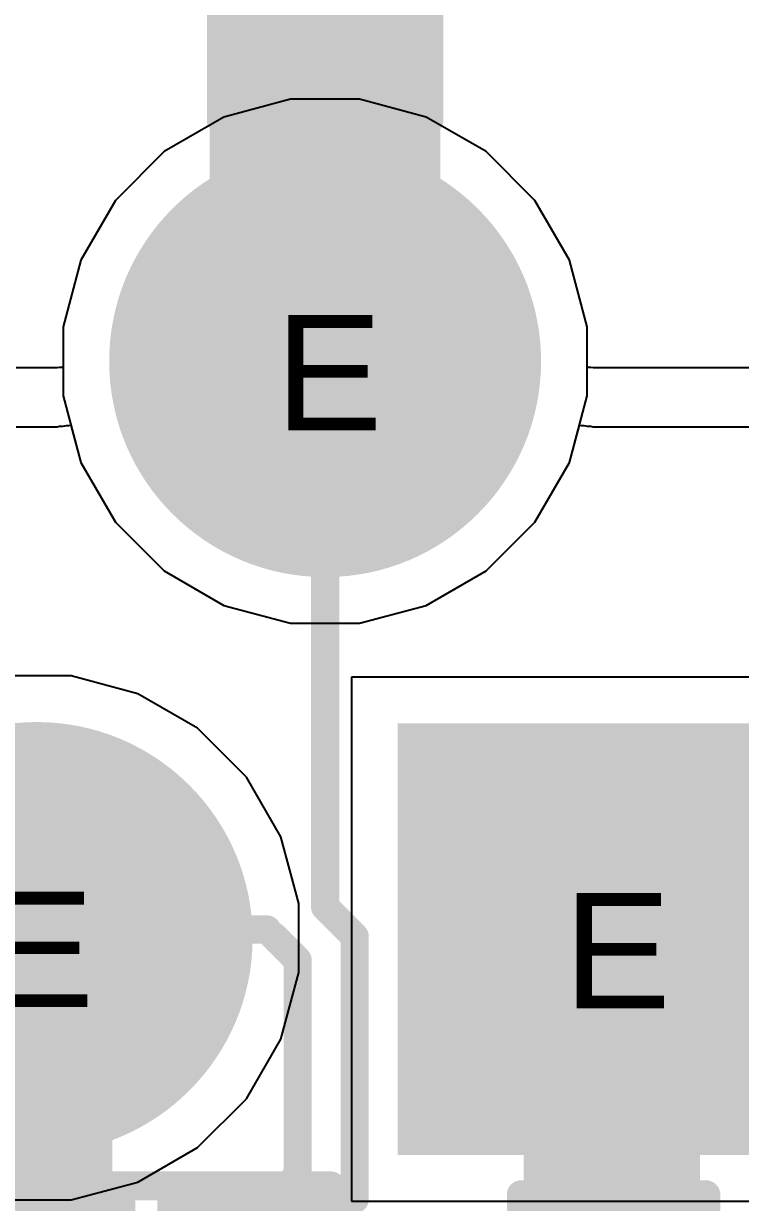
# Model space of a CAD drawing. Header units: inches. Extents: x 0 to 5271, y 0 to 5417.
# Drawn here: x 133.58 to 136.74, y 90.67 to 95.86 of the extents above; entities that cross this region are included whole.
import ezdxf

# ---------------------------------------------------------------- set-up
doc = ezdxf.new("R2010")
doc.units = ezdxf.units.IN
for name, color, linetype in [('Bottom Layer', 5, 'Continuous'), ('Bottom Overlay', 54, 'Continuous'), ('Bottom Paste', 16, 'Continuous'), ('Bottom Solder', 6, 'Continuous'), ('Drill Drawing', 1, 'Continuous'), ('L2_GND1', 16, 'Continuous'), ('L3_SIG1', 76, 'Continuous'), ('L4_PWR', 90, 'Continuous'), ('L5_GND2', 156, 'Continuous'), ('L6_SIG2', 130, 'Continuous'), ('L7_GND3', 216, 'Continuous'), ('Multi-Layer', 9, 'Continuous'), ('Pad Holes', 156, 'Continuous'), ('Top Layer', 1, 'Continuous'), ('Top Solder', 216, 'Continuous')]:
    doc.layers.add(name, color=color, linetype=linetype)
doc.styles.add('Arial', font='', dxfattribs={"height": 0.2})
doc.styles.get('Arial').set_extended_font_data('Arial')

# ---------------------------------------------------------------- blocks, each defined once
blk = doc.blocks.new('HR911130C_521')
at = {"layer": 'Bottom Layer'}
h = blk.add_hatch(color=5, dxfattribs=at)
edge = h.paths.add_edge_path()
edge.add_arc((4.445, -4.3784), 0.9, 0, 360)
h = blk.add_hatch(color=5, dxfattribs=at)
edge = h.paths.add_edge_path()
edge.add_arc((3.175, -6.9184), 0.9, 0, 360)
blk.add_hatch(color=5, dxfattribs=at).paths.add_polyline_path([(6.615, -7.8245), (4.815, -7.8245), (4.815, -6.0245), (6.615, -6.0245)])
at = {"layer": 'Bottom Solder'}
h = blk.add_hatch(color=6, dxfattribs=at)
edge = h.paths.add_edge_path()
edge.add_arc((4.445, -4.3784), 0.9508, 0, 360)
h = blk.add_hatch(color=6, dxfattribs=at)
edge = h.paths.add_edge_path()
edge.add_arc((3.175, -6.9184), 0.9508, 0, 360)
blk.add_hatch(color=6, dxfattribs=at).paths.add_polyline_path([(6.6658, -7.8753), (4.7642, -7.8753), (4.7642, -5.9737), (6.6658, -5.9737)])
at = {"layer": 'L2_GND1'}
h = blk.add_hatch(color=16, dxfattribs=at)
edge = h.paths.add_edge_path()
edge.add_arc((4.445, -4.3784), 0.9, 0, 360)
h = blk.add_hatch(color=16, dxfattribs=at)
edge = h.paths.add_edge_path()
edge.add_arc((3.175, -6.9184), 0.9, 0, 360)
blk.add_hatch(color=16, dxfattribs=at).paths.add_polyline_path([(6.615, -7.8245), (4.815, -7.8245), (4.815, -6.0245), (6.615, -6.0245)])
at = {"layer": 'L3_SIG1'}
h = blk.add_hatch(color=76, dxfattribs=at)
edge = h.paths.add_edge_path()
edge.add_arc((4.445, -4.3784), 0.9, 0, 360)
h = blk.add_hatch(color=76, dxfattribs=at)
edge = h.paths.add_edge_path()
edge.add_arc((3.175, -6.9184), 0.9, 0, 360)
blk.add_hatch(color=76, dxfattribs=at).paths.add_polyline_path([(6.615, -7.8245), (4.815, -7.8245), (4.815, -6.0245), (6.615, -6.0245)])
at = {"layer": 'L4_PWR'}
h = blk.add_hatch(color=90, dxfattribs=at)
edge = h.paths.add_edge_path()
edge.add_arc((4.445, -4.3784), 0.9, 0, 360)
h = blk.add_hatch(color=90, dxfattribs=at)
edge = h.paths.add_edge_path()
edge.add_arc((3.175, -6.9184), 0.9, 0, 360)
blk.add_hatch(color=90, dxfattribs=at).paths.add_polyline_path([(6.615, -7.8245), (4.815, -7.8245), (4.815, -6.0245), (6.615, -6.0245)])
at = {"layer": 'L5_GND2'}
h = blk.add_hatch(color=156, dxfattribs=at)
edge = h.paths.add_edge_path()
edge.add_arc((4.445, -4.3784), 0.9, 0, 360)
h = blk.add_hatch(color=156, dxfattribs=at)
edge = h.paths.add_edge_path()
edge.add_arc((3.175, -6.9184), 0.9, 0, 360)
blk.add_hatch(color=156, dxfattribs=at).paths.add_polyline_path([(6.615, -7.8245), (4.815, -7.8245), (4.815, -6.0245), (6.615, -6.0245)])
at = {"layer": 'L6_SIG2'}
h = blk.add_hatch(color=130, dxfattribs=at)
edge = h.paths.add_edge_path()
edge.add_arc((4.445, -4.3784), 0.9, 0, 360)
h = blk.add_hatch(color=130, dxfattribs=at)
edge = h.paths.add_edge_path()
edge.add_arc((3.175, -6.9184), 0.9, 0, 360)
blk.add_hatch(color=130, dxfattribs=at).paths.add_polyline_path([(6.615, -7.8245), (4.815, -7.8245), (4.815, -6.0245), (6.615, -6.0245)])
at = {"layer": 'L7_GND3'}
h = blk.add_hatch(color=216, dxfattribs=at)
edge = h.paths.add_edge_path()
edge.add_arc((4.445, -4.3784), 0.9, 0, 360)
h = blk.add_hatch(color=216, dxfattribs=at)
edge = h.paths.add_edge_path()
edge.add_arc((3.175, -6.9184), 0.9, 0, 360)
blk.add_hatch(color=216, dxfattribs=at).paths.add_polyline_path([(6.615, -7.8245), (4.815, -7.8245), (4.815, -6.0245), (6.615, -6.0245)])
at = {"layer": 'Multi-Layer'}
h = blk.add_hatch(color=9, dxfattribs=at)
edge = h.paths.add_edge_path()
edge.add_arc((4.445, -4.3784), 0.9, 0, 360)
h = blk.add_hatch(color=9, dxfattribs=at)
edge = h.paths.add_edge_path()
edge.add_arc((3.175, -6.9184), 0.9, 0, 360)
blk.add_hatch(color=9, dxfattribs=at).paths.add_polyline_path([(6.615, -7.8245), (4.815, -7.8245), (4.815, -6.0245), (6.615, -6.0245)])
at = {"layer": 'Pad Holes'}
h = blk.add_hatch(color=7, dxfattribs=at)
edge = h.paths.add_edge_path()
edge.add_arc((4.445, -4.3784), 0.45, 0, 360)
h = blk.add_hatch(color=7, dxfattribs=at)
edge = h.paths.add_edge_path()
edge.add_arc((3.175, -6.9184), 0.45, 0, 360)
h = blk.add_hatch(color=7, dxfattribs=at)
edge = h.paths.add_edge_path()
edge.add_arc((5.715, -6.9245), 0.45, 0, 360)
at = {"layer": 'Top Layer'}
h = blk.add_hatch(color=1, dxfattribs=at)
edge = h.paths.add_edge_path()
edge.add_arc((4.445, -4.3784), 0.9, 0, 360)
h = blk.add_hatch(color=1, dxfattribs=at)
edge = h.paths.add_edge_path()
edge.add_arc((3.175, -6.9184), 0.9, 0, 360)
blk.add_hatch(color=1, dxfattribs=at).paths.add_polyline_path([(6.615, -7.8245), (4.815, -7.8245), (4.815, -6.0245), (6.615, -6.0245)])
at = {"layer": 'Top Solder'}
h = blk.add_hatch(color=216, dxfattribs=at)
edge = h.paths.add_edge_path()
edge.add_arc((4.445, -4.3784), 0.9508, 0, 360)
h = blk.add_hatch(color=216, dxfattribs=at)
edge = h.paths.add_edge_path()
edge.add_arc((3.175, -6.9184), 0.9508, 0, 360)
blk.add_hatch(color=216, dxfattribs=at).paths.add_polyline_path([(6.6658, -7.8753), (4.7642, -7.8753), (4.7642, -5.9737), (6.6658, -5.9737)])
blk = doc.blocks.new('DFN1006_2L__B_545')
at = {"layer": 'Bottom Layer'}
for points in [[(-0.7, 0.33), (-0.15, 0.33), (-0.15, -0.33), (-0.7, -0.33)], [(0.15, 0.33), (0.7, 0.33), (0.7, -0.33), (0.15, -0.33)]]:
    blk.add_hatch(color=5, dxfattribs=at).paths.add_polyline_path(points)
at = {"layer": 'Bottom Overlay'}
blk.add_hatch(color=54, dxfattribs=at).paths.add_polyline_path([(-1.1433, -0.5082), (-0.8131, -0.5082), (-0.8131, 0.5078), (-1.1433, 0.5078)])
at = {"layer": 'Bottom Paste'}
for points in [[(-0.7, 0.33), (-0.15, 0.33), (-0.15, -0.33), (-0.7, -0.33)], [(0.15, 0.33), (0.7, 0.33), (0.7, -0.33), (0.15, -0.33)]]:
    blk.add_hatch(color=16, dxfattribs=at).paths.add_polyline_path(points)
at = {"layer": 'Bottom Solder'}
for points in [[(-0.8016, 0.4316), (-0.0484, 0.4316), (-0.0484, -0.4316), (-0.8016, -0.4316)], [(0.0484, 0.4316), (0.8016, 0.4316), (0.8016, -0.4316), (0.0484, -0.4316)]]:
    blk.add_hatch(color=6, dxfattribs=at).paths.add_polyline_path(points)
at = {"layer": 'Bottom Overlay'}
for points in [[(-0.8128, -0.4572, 0.127, 0.127, 0), (-0.8128, 0.4572, 0.127, 0.127, 0)], [(-0.8128, 0.4572, 0.127, 0.127, 0), (0.8128, 0.4572, 0.127, 0.127, 0)], [(0.8128, -0.4572, 0.127, 0.127, 0), (0.8128, 0.4572, 0.127, 0.127, 0)], [(-0.8128, -0.4572, 0.127, 0.127, 0), (0.8128, -0.4572, 0.127, 0.127, 0)]]:
    blk.add_lwpolyline(points, format="xyseb", dxfattribs=at)
for points in [[(-0.8446, 0.4572, 0.0635, 0.0635, 1), (-0.7811, 0.4572, 0.0635, 0.0635, 1)], [(-0.8446, 0.4572, 0.0635, 0.0635, 1), (-0.7811, 0.4572, 0.0635, 0.0635, 1)], [(0.781, 0.4572, 0.0635, 0.0635, 1), (0.8445, 0.4572, 0.0635, 0.0635, 1)], [(0.781, 0.4572, 0.0635, 0.0635, 1), (0.8445, 0.4572, 0.0635, 0.0635, 1)], [(-0.8446, -0.4572, 0.0635, 0.0635, 1), (-0.7811, -0.4572, 0.0635, 0.0635, 1)], [(-0.8446, -0.4572, 0.0635, 0.0635, 1), (-0.7811, -0.4572, 0.0635, 0.0635, 1)], [(0.781, -0.4572, 0.0635, 0.0635, 1), (0.8445, -0.4572, 0.0635, 0.0635, 1)], [(0.781, -0.4572, 0.0635, 0.0635, 1), (0.8445, -0.4572, 0.0635, 0.0635, 1)]]:
    blk.add_lwpolyline(points, format="xyseb", close=True, dxfattribs=at)
blk = doc.blocks.new('DFN1006_2L__B_546')
at = {"layer": 'Bottom Layer'}
for points in [[(-0.7, 0.33), (-0.15, 0.33), (-0.15, -0.33), (-0.7, -0.33)], [(0.15, 0.33), (0.7, 0.33), (0.7, -0.33), (0.15, -0.33)]]:
    blk.add_hatch(color=5, dxfattribs=at).paths.add_polyline_path(points)
at = {"layer": 'Bottom Overlay'}
blk.add_hatch(color=54, dxfattribs=at).paths.add_polyline_path([(-1.1434, -0.5076), (-0.8132, -0.5076), (-0.8132, 0.5084), (-1.1434, 0.5084)])
at = {"layer": 'Bottom Paste'}
for points in [[(-0.7, 0.33), (-0.15, 0.33), (-0.15, -0.33), (-0.7, -0.33)], [(0.15, 0.33), (0.7, 0.33), (0.7, -0.33), (0.15, -0.33)]]:
    blk.add_hatch(color=16, dxfattribs=at).paths.add_polyline_path(points)
at = {"layer": 'Bottom Solder'}
for points in [[(-0.8016, 0.4316), (-0.0484, 0.4316), (-0.0484, -0.4316), (-0.8016, -0.4316)], [(0.0484, 0.4316), (0.8016, 0.4316), (0.8016, -0.4316), (0.0484, -0.4316)]]:
    blk.add_hatch(color=6, dxfattribs=at).paths.add_polyline_path(points)
at = {"layer": 'Bottom Overlay'}
for points in [[(-0.8128, 0.4572, 0.127, 0.127, 0), (0.8128, 0.4572, 0.127, 0.127, 0)], [(-0.8128, 0.4572, 0.127, 0.127, 0), (-0.8128, -0.4572, 0.127, 0.127, 0)], [(0.8128, 0.4572, 0.127, 0.127, 0), (0.8128, -0.4572, 0.127, 0.127, 0)], [(-0.8128, -0.4572, 0.127, 0.127, 0), (0.8128, -0.4572, 0.127, 0.127, 0)]]:
    blk.add_lwpolyline(points, format="xyseb", dxfattribs=at)
for points in [[(-0.8446, 0.4572, 0.0635, 0.0635, 1), (-0.7811, 0.4572, 0.0635, 0.0635, 1)], [(-0.8446, 0.4572, 0.0635, 0.0635, 1), (-0.7811, 0.4572, 0.0635, 0.0635, 1)], [(0.781, 0.4572, 0.0635, 0.0635, 1), (0.8445, 0.4572, 0.0635, 0.0635, 1)], [(0.781, 0.4572, 0.0635, 0.0635, 1), (0.8445, 0.4572, 0.0635, 0.0635, 1)], [(-0.8446, -0.4572, 0.0635, 0.0635, 1), (-0.7811, -0.4572, 0.0635, 0.0635, 1)], [(-0.8446, -0.4572, 0.0635, 0.0635, 1), (-0.7811, -0.4572, 0.0635, 0.0635, 1)], [(0.781, -0.4572, 0.0635, 0.0635, 1), (0.8445, -0.4572, 0.0635, 0.0635, 1)], [(0.781, -0.4572, 0.0635, 0.0635, 1), (0.8445, -0.4572, 0.0635, 0.0635, 1)]]:
    blk.add_lwpolyline(points, format="xyseb", close=True, dxfattribs=at)
blk = doc.blocks.new('____0402_B_593')
at = {"layer": 'Bottom Layer'}
for points in [[(-0.2413, 0.3175), (-0.2413, -0.3175), (-0.6985, -0.3175), (-0.6985, 0.3175)], [(0.6985, 0.3175), (0.6985, -0.3175), (0.2413, -0.3175), (0.2413, 0.3175)]]:
    blk.add_hatch(color=5, dxfattribs=at).paths.add_polyline_path(points)
at = {"layer": 'Bottom Paste'}
for points in [[(-0.2413, 0.3175), (-0.2413, -0.3175), (-0.6985, -0.3175), (-0.6985, 0.3175)], [(0.6985, 0.3175), (0.6985, -0.3175), (0.2413, -0.3175), (0.2413, 0.3175)]]:
    blk.add_hatch(color=16, dxfattribs=at).paths.add_polyline_path(points)
at = {"layer": 'Bottom Solder'}
for points in [[(-0.1813, 0.3775), (-0.1813, -0.3775), (-0.7585, -0.3775), (-0.7585, 0.3775)], [(0.7585, 0.3775), (0.7585, -0.3775), (0.1813, -0.3775), (0.1813, 0.3775)]]:
    blk.add_hatch(color=6, dxfattribs=at).paths.add_polyline_path(points)
at = {"layer": 'Bottom Overlay'}
for points in [[(-0.7874, 0.4064, 0.127, 0.127, 0), (-0.2794, 0.4064, 0.127, 0.127, 0)], [(-0.7874, 0.4064, 0.127, 0.127, 0), (-0.7874, -0.4064, 0.127, 0.127, 0)], [(0.2794, 0.4064, 0.127, 0.127, 0), (0.7874, 0.4064, 0.127, 0.127, 0)], [(0.7874, 0.4064, 0.127, 0.127, 0), (0.7874, -0.4064, 0.127, 0.127, 0)], [(-0.7874, -0.4064, 0.127, 0.127, 0), (-0.2794, -0.4064, 0.127, 0.127, 0)], [(0.2794, -0.4064, 0.127, 0.127, 0), (0.7874, -0.4064, 0.127, 0.127, 0)]]:
    blk.add_lwpolyline(points, format="xyseb", dxfattribs=at)
for points in [[(-0.8191, 0.4064, 0.0635, 0.0635, 1), (-0.7556, 0.4064, 0.0635, 0.0635, 1)], [(-0.8191, 0.4064, 0.0635, 0.0635, 1), (-0.7556, 0.4064, 0.0635, 0.0635, 1)], [(-0.3111, 0.4064, 0.0635, 0.0635, 1), (-0.2476, 0.4064, 0.0635, 0.0635, 1)], [(0.2477, 0.4064, 0.0635, 0.0635, 1), (0.3112, 0.4064, 0.0635, 0.0635, 1)], [(0.7557, 0.4064, 0.0635, 0.0635, 1), (0.8192, 0.4064, 0.0635, 0.0635, 1)], [(0.7557, 0.4064, 0.0635, 0.0635, 1), (0.8192, 0.4064, 0.0635, 0.0635, 1)], [(-0.8191, -0.4064, 0.0635, 0.0635, 1), (-0.7556, -0.4064, 0.0635, 0.0635, 1)], [(-0.8191, -0.4064, 0.0635, 0.0635, 1), (-0.7556, -0.4064, 0.0635, 0.0635, 1)], [(-0.3111, -0.4064, 0.0635, 0.0635, 1), (-0.2476, -0.4064, 0.0635, 0.0635, 1)], [(0.2477, -0.4064, 0.0635, 0.0635, 1), (0.3112, -0.4064, 0.0635, 0.0635, 1)], [(0.7557, -0.4064, 0.0635, 0.0635, 1), (0.8192, -0.4064, 0.0635, 0.0635, 1)], [(0.7557, -0.4064, 0.0635, 0.0635, 1), (0.8192, -0.4064, 0.0635, 0.0635, 1)]]:
    blk.add_lwpolyline(points, format="xyseb", close=True, dxfattribs=at)

msp = doc.modelspace()

# ---------------------------------------------------------------- hatches: boundary and pattern name
at = {"layer": 'Bottom Layer'}
for points in [[(134.5705, 94.3744), (135.268, 94.3744), (135.268, 96.1), (134.5705, 96.1)], [(135.787, 90.1413), (136.5634, 90.1413), (136.5634, 92.2843), (135.787, 92.2843)], [(133.3477, 89.955), (133.975, 89.955), (133.975, 91.9436), (133.3477, 91.9436)]]:
    msp.add_hatch(color=5, dxfattribs=at).paths.add_polyline_path(points)

# ---------------------------------------------------------------- linework, layer by layer
at = {"layer": 'L2_GND1'}
for p, q in [((134.7605, 95.5284), (134.467, 95.4497)), ((135.0643, 95.5284), (134.7605, 95.5284)), ((135.3578, 95.4497), (135.0643, 95.5284)), ((134.467, 95.4497), (134.2038, 95.2978)), ((135.621, 95.2978), (135.3578, 95.4497)), ((134.2038, 95.2978), (133.989, 95.0829)), ((135.8358, 95.0829), (135.621, 95.2978)), ((133.989, 95.0829), (133.837, 94.8198)), ((135.9878, 94.8198), (135.8358, 95.0829)), ((133.837, 94.8198), (133.7584, 94.5263)), ((136.0664, 94.5263), (135.9878, 94.8198)), ((133.7584, 94.5263), (133.7584, 94.2224)), ((136.0664, 94.2224), (136.0664, 94.5263)), ((133.7584, 94.2224), (133.837, 93.9289)), ((135.9878, 93.9289), (136.0664, 94.2224)), ((133.837, 93.9289), (133.989, 93.6658)), ((135.8358, 93.6658), (135.9878, 93.9289)), ((133.989, 93.6658), (134.2038, 93.4509)), ((135.621, 93.4509), (135.8358, 93.6658)), ((134.2038, 93.4509), (134.467, 93.299)), ((135.3578, 93.299), (135.621, 93.4509)), ((134.467, 93.299), (134.7605, 93.2204)), ((135.0643, 93.2204), (135.3578, 93.299)), ((134.7605, 93.2204), (135.0643, 93.2204)), ((133.7943, 92.9884), (133.4905, 92.9884)), ((134.0878, 92.9097), (133.7943, 92.9884)), ((137.3364, 92.9823), (135.0284, 92.9823)), ((135.0284, 92.9823), (135.0284, 90.6743)), ((134.351, 92.7578), (134.0878, 92.9097)), ((134.5658, 92.5429), (134.351, 92.7578)), ((134.7178, 92.2798), (134.5658, 92.5429)), ((134.7964, 91.9863), (134.7178, 92.2798)), ((134.7964, 91.6824), (134.7964, 91.9863)), ((134.7178, 91.3889), (134.7964, 91.6824)), ((134.5658, 91.1258), (134.7178, 91.3889)), ((134.351, 90.9109), (134.5658, 91.1258)), ((134.0878, 90.759), (134.351, 90.9109)), ((133.7943, 90.6804), (134.0878, 90.759)), ((133.4905, 90.6804), (133.7943, 90.6804)), ((135.0284, 90.6743), (137.3364, 90.6743))]:
    msp.add_line(p, q, dxfattribs=at)
at = {"layer": 'L3_SIG1'}
for p, q in [((134.7605, 95.5284), (134.467, 95.4497)), ((135.0643, 95.5284), (134.7605, 95.5284)), ((135.3578, 95.4497), (135.0643, 95.5284)), ((134.467, 95.4497), (134.2038, 95.2978)), ((135.621, 95.2978), (135.3578, 95.4497)), ((134.2038, 95.2978), (133.989, 95.0829)), ((135.8358, 95.0829), (135.621, 95.2978)), ((133.989, 95.0829), (133.837, 94.8198)), ((135.9878, 94.8198), (135.8358, 95.0829)), ((133.837, 94.8198), (133.7584, 94.5263)), ((136.0664, 94.5263), (135.9878, 94.8198)), ((133.7584, 94.5263), (133.7584, 94.2224)), ((136.0664, 94.2224), (136.0664, 94.5263)), ((133.7584, 94.2224), (133.837, 93.9289)), ((135.9878, 93.9289), (136.0664, 94.2224)), ((133.837, 93.9289), (133.989, 93.6658)), ((135.8358, 93.6658), (135.9878, 93.9289)), ((133.989, 93.6658), (134.2038, 93.4509)), ((135.621, 93.4509), (135.8358, 93.6658)), ((134.2038, 93.4509), (134.467, 93.299)), ((135.3578, 93.299), (135.621, 93.4509)), ((134.467, 93.299), (134.7605, 93.2204)), ((135.0643, 93.2204), (135.3578, 93.299)), ((134.7605, 93.2204), (135.0643, 93.2204)), ((133.7943, 92.9884), (133.4905, 92.9884)), ((134.0878, 92.9097), (133.7943, 92.9884)), ((137.3364, 92.9823), (135.0284, 92.9823)), ((135.0284, 92.9823), (135.0284, 90.6743)), ((134.351, 92.7578), (134.0878, 92.9097)), ((134.5658, 92.5429), (134.351, 92.7578)), ((134.7178, 92.2798), (134.5658, 92.5429)), ((134.7964, 91.9863), (134.7178, 92.2798)), ((134.7964, 91.6824), (134.7964, 91.9863)), ((134.7178, 91.3889), (134.7964, 91.6824)), ((134.5658, 91.1258), (134.7178, 91.3889)), ((134.351, 90.9109), (134.5658, 91.1258)), ((134.0878, 90.759), (134.351, 90.9109)), ((133.7943, 90.6804), (134.0878, 90.759)), ((133.4905, 90.6804), (133.7943, 90.6804)), ((135.0284, 90.6743), (137.3364, 90.6743))]:
    msp.add_line(p, q, dxfattribs=at)
at = {"layer": 'L4_PWR'}
for p, q in [((134.7605, 95.5284), (134.467, 95.4497)), ((135.0643, 95.5284), (134.7605, 95.5284)), ((135.3578, 95.4497), (135.0643, 95.5284)), ((134.467, 95.4497), (134.2038, 95.2978)), ((135.621, 95.2978), (135.3578, 95.4497)), ((134.2038, 95.2978), (133.989, 95.0829)), ((135.8358, 95.0829), (135.621, 95.2978)), ((133.989, 95.0829), (133.837, 94.8198)), ((135.9878, 94.8198), (135.8358, 95.0829)), ((133.837, 94.8198), (133.7584, 94.5263)), ((136.0664, 94.5263), (135.9878, 94.8198)), ((133.7584, 94.5263), (133.7584, 94.3472)), ((136.0664, 94.3472), (136.0664, 94.5263)), ((133.7329, 94.3453), (133.5519, 94.3453)), ((133.7425, 94.3472), (133.7329, 94.3453)), ((133.7584, 94.3472), (133.7425, 94.3472)), ((136.0823, 94.3472), (136.0664, 94.3472)), ((136.0919, 94.3453), (136.0823, 94.3472)), ((142.6972, 94.3453), (136.0919, 94.3453)), ((133.7834, 94.0913), (133.793, 94.0932)), ((133.793, 94.0932), (133.793, 94.0932)), ((133.793, 94.0932), (133.837, 93.9289)), ((135.9878, 93.9289), (136.0318, 94.0932)), ((136.0318, 94.0932), (136.0414, 94.0913)), ((136.0318, 94.0932), (136.0318, 94.0932)), ((133.5519, 94.0863), (133.7329, 94.0863)), ((133.7329, 94.0863), (133.7425, 94.0882)), ((133.7425, 94.0882), (133.7584, 94.0882)), ((133.7584, 94.0882), (133.7738, 94.0913)), ((133.7738, 94.0913), (133.7834, 94.0913)), ((136.0414, 94.0913), (136.051, 94.0913)), ((136.051, 94.0913), (136.0664, 94.0882)), ((136.0664, 94.0882), (136.0823, 94.0882)), ((136.0823, 94.0882), (136.0919, 94.0863)), ((136.0919, 94.0863), (142.4382, 94.0863)), ((133.837, 93.9289), (133.989, 93.6658)), ((135.8358, 93.6658), (135.9878, 93.9289)), ((133.989, 93.6658), (134.2038, 93.4509)), ((135.621, 93.4509), (135.8358, 93.6658)), ((134.2038, 93.4509), (134.467, 93.299)), ((135.3578, 93.299), (135.621, 93.4509)), ((134.467, 93.299), (134.7605, 93.2204)), ((135.0643, 93.2204), (135.3578, 93.299)), ((134.7605, 93.2204), (135.0643, 93.2204)), ((133.7943, 92.9884), (133.4905, 92.9884)), ((134.0878, 92.9097), (133.7943, 92.9884)), ((137.3364, 92.9823), (135.0284, 92.9823)), ((135.0284, 92.9823), (135.0284, 90.6743)), ((134.351, 92.7578), (134.0878, 92.9097)), ((134.5658, 92.5429), (134.351, 92.7578)), ((134.7178, 92.2798), (134.5658, 92.5429)), ((134.7964, 91.9863), (134.7178, 92.2798)), ((134.7964, 91.6824), (134.7964, 91.9863)), ((134.7178, 91.3889), (134.7964, 91.6824)), ((134.5658, 91.1258), (134.7178, 91.3889)), ((134.351, 90.9109), (134.5658, 91.1258)), ((134.0878, 90.759), (134.351, 90.9109)), ((133.7943, 90.6804), (134.0878, 90.759)), ((133.4905, 90.6804), (133.7943, 90.6804)), ((135.0284, 90.6743), (137.3364, 90.6743))]:
    msp.add_line(p, q, dxfattribs=at)
at = {"layer": 'L5_GND2'}
for p, q in [((134.7605, 95.5284), (134.467, 95.4497)), ((135.0643, 95.5284), (134.7605, 95.5284)), ((135.3578, 95.4497), (135.0643, 95.5284)), ((134.467, 95.4497), (134.2038, 95.2978)), ((135.621, 95.2978), (135.3578, 95.4497)), ((134.2038, 95.2978), (133.989, 95.0829)), ((135.8358, 95.0829), (135.621, 95.2978)), ((133.989, 95.0829), (133.837, 94.8198)), ((135.9878, 94.8198), (135.8358, 95.0829)), ((133.837, 94.8198), (133.7584, 94.5263)), ((136.0664, 94.5263), (135.9878, 94.8198)), ((133.7584, 94.5263), (133.7584, 94.2224)), ((136.0664, 94.2224), (136.0664, 94.5263)), ((133.7584, 94.2224), (133.837, 93.9289)), ((135.9878, 93.9289), (136.0664, 94.2224)), ((133.837, 93.9289), (133.989, 93.6658)), ((135.8358, 93.6658), (135.9878, 93.9289)), ((133.989, 93.6658), (134.2038, 93.4509)), ((135.621, 93.4509), (135.8358, 93.6658)), ((134.2038, 93.4509), (134.467, 93.299)), ((135.3578, 93.299), (135.621, 93.4509)), ((134.467, 93.299), (134.7605, 93.2204)), ((135.0643, 93.2204), (135.3578, 93.299)), ((134.7605, 93.2204), (135.0643, 93.2204)), ((133.7943, 92.9884), (133.4905, 92.9884)), ((134.0878, 92.9097), (133.7943, 92.9884)), ((137.3364, 92.9823), (135.0284, 92.9823)), ((135.0284, 92.9823), (135.0284, 90.6743)), ((134.351, 92.7578), (134.0878, 92.9097)), ((134.5658, 92.5429), (134.351, 92.7578)), ((134.7178, 92.2798), (134.5658, 92.5429)), ((134.7964, 91.9863), (134.7178, 92.2798)), ((134.7964, 91.6824), (134.7964, 91.9863)), ((134.7178, 91.3889), (134.7964, 91.6824)), ((134.5658, 91.1258), (134.7178, 91.3889)), ((134.351, 90.9109), (134.5658, 91.1258)), ((134.0878, 90.759), (134.351, 90.9109)), ((133.7943, 90.6804), (134.0878, 90.759)), ((133.4905, 90.6804), (133.7943, 90.6804)), ((135.0284, 90.6743), (137.3364, 90.6743))]:
    msp.add_line(p, q, dxfattribs=at)
at = {"layer": 'L6_SIG2'}
for p, q in [((134.7605, 95.5284), (134.467, 95.4497)), ((135.0643, 95.5284), (134.7605, 95.5284)), ((135.3578, 95.4497), (135.0643, 95.5284)), ((134.467, 95.4497), (134.2038, 95.2978)), ((135.621, 95.2978), (135.3578, 95.4497)), ((134.2038, 95.2978), (133.989, 95.0829)), ((135.8358, 95.0829), (135.621, 95.2978)), ((133.989, 95.0829), (133.837, 94.8198)), ((135.9878, 94.8198), (135.8358, 95.0829)), ((133.837, 94.8198), (133.7584, 94.5263)), ((136.0664, 94.5263), (135.9878, 94.8198)), ((133.7584, 94.5263), (133.7584, 94.2224)), ((136.0664, 94.2224), (136.0664, 94.5263)), ((133.7584, 94.2224), (133.837, 93.9289)), ((135.9878, 93.9289), (136.0664, 94.2224)), ((133.837, 93.9289), (133.989, 93.6658)), ((135.8358, 93.6658), (135.9878, 93.9289)), ((133.989, 93.6658), (134.2038, 93.4509)), ((135.621, 93.4509), (135.8358, 93.6658)), ((134.2038, 93.4509), (134.467, 93.299)), ((135.3578, 93.299), (135.621, 93.4509)), ((134.467, 93.299), (134.7605, 93.2204)), ((135.0643, 93.2204), (135.3578, 93.299)), ((134.7605, 93.2204), (135.0643, 93.2204)), ((133.7943, 92.9884), (133.4905, 92.9884)), ((134.0878, 92.9097), (133.7943, 92.9884)), ((137.3364, 92.9823), (135.0284, 92.9823)), ((135.0284, 92.9823), (135.0284, 90.6743)), ((134.351, 92.7578), (134.0878, 92.9097)), ((134.5658, 92.5429), (134.351, 92.7578)), ((134.7178, 92.2798), (134.5658, 92.5429)), ((134.7964, 91.9863), (134.7178, 92.2798)), ((134.7964, 91.6824), (134.7964, 91.9863)), ((134.7178, 91.3889), (134.7964, 91.6824)), ((134.5658, 91.1258), (134.7178, 91.3889)), ((134.351, 90.9109), (134.5658, 91.1258)), ((134.0878, 90.759), (134.351, 90.9109)), ((133.7943, 90.6804), (134.0878, 90.759)), ((133.4905, 90.6804), (133.7943, 90.6804)), ((135.0284, 90.6743), (137.3364, 90.6743))]:
    msp.add_line(p, q, dxfattribs=at)
at = {"layer": 'L7_GND3'}
for p, q in [((134.7605, 95.5284), (134.467, 95.4497)), ((135.0643, 95.5284), (134.7605, 95.5284)), ((135.3578, 95.4497), (135.0643, 95.5284)), ((134.467, 95.4497), (134.2038, 95.2978)), ((135.621, 95.2978), (135.3578, 95.4497)), ((134.2038, 95.2978), (133.989, 95.0829)), ((135.8358, 95.0829), (135.621, 95.2978)), ((133.989, 95.0829), (133.837, 94.8198)), ((135.9878, 94.8198), (135.8358, 95.0829)), ((133.837, 94.8198), (133.7584, 94.5263)), ((136.0664, 94.5263), (135.9878, 94.8198)), ((133.7584, 94.5263), (133.7584, 94.2224)), ((136.0664, 94.2224), (136.0664, 94.5263)), ((133.7584, 94.2224), (133.837, 93.9289)), ((135.9878, 93.9289), (136.0664, 94.2224)), ((133.837, 93.9289), (133.989, 93.6658)), ((135.8358, 93.6658), (135.9878, 93.9289)), ((133.989, 93.6658), (134.2038, 93.4509)), ((135.621, 93.4509), (135.8358, 93.6658)), ((134.2038, 93.4509), (134.467, 93.299)), ((135.3578, 93.299), (135.621, 93.4509)), ((134.467, 93.299), (134.7605, 93.2204)), ((135.0643, 93.2204), (135.3578, 93.299)), ((134.7605, 93.2204), (135.0643, 93.2204)), ((133.7943, 92.9884), (133.4905, 92.9884)), ((134.0878, 92.9097), (133.7943, 92.9884)), ((137.3364, 92.9823), (135.0284, 92.9823)), ((135.0284, 92.9823), (135.0284, 90.6743)), ((134.351, 92.7578), (134.0878, 92.9097)), ((134.5658, 92.5429), (134.351, 92.7578)), ((134.7178, 92.2798), (134.5658, 92.5429)), ((134.7964, 91.9863), (134.7178, 92.2798)), ((134.7964, 91.6824), (134.7964, 91.9863)), ((134.7178, 91.3889), (134.7964, 91.6824)), ((134.5658, 91.1258), (134.7178, 91.3889)), ((134.351, 90.9109), (134.5658, 91.1258)), ((134.0878, 90.759), (134.351, 90.9109)), ((133.7943, 90.6804), (134.0878, 90.759)), ((133.4905, 90.6804), (133.7943, 90.6804)), ((135.0284, 90.6743), (137.3364, 90.6743))]:
    msp.add_line(p, q, dxfattribs=at)
at = {"layer": 'Top Layer'}
for points in [[(134.9124, 91.9703, 0.1242, 0.1242, 0), (134.9124, 94.3744, 0.1242, 0.1242, 0)], [(134.9124, 91.9703, 0.1242, 0.1242, 0), (135.0425, 91.8402, 0.1242, 0.1242, 0)], [(133.6796, 91.8716, 0.1242, 0.1242, 0), (134.6559, 91.8716, 0.1242, 0.1242, 0)], [(134.6834, 91.8441, 0.1242, 0.1242, 0), (134.7913, 91.7362, 0.1242, 0.1242, 0)], [(135.0425, 90.6832, 0.1242, 0.1242, 0), (135.0425, 91.8402, 0.1242, 0.1242, 0)], [(134.7913, 90.7872, 0.1242, 0.1242, 0), (134.7913, 91.7362, 0.1242, 0.1242, 0)], [(134.5297, 90.5256, 0.1242, 0.1242, 0), (134.7913, 90.7872, 0.1242, 0.1242, 0)], [(134.6337, 90.2744, 0.1242, 0.1242, 0), (135.0425, 90.6832, 0.1242, 0.1242, 0)]]:
    msp.add_lwpolyline(points, format="xyseb", dxfattribs=at)
for points in [[(134.8814, 94.3744, 0.0621, 0.0621, 1), (134.9434, 94.3744, 0.0621, 0.0621, 1)], [(134.8814, 91.9703, 0.0621, 0.0621, 1), (134.9434, 91.9703, 0.0621, 0.0621, 1)], [(134.8814, 91.9703, 0.0621, 0.0621, 1), (134.9434, 91.9703, 0.0621, 0.0621, 1)], [(133.6486, 91.8716, 0.0621, 0.0621, 1), (133.7106, 91.8716, 0.0621, 0.0621, 1)], [(134.6249, 91.8716, 0.0621, 0.0621, 1), (134.687, 91.8716, 0.0621, 0.0621, 1)], [(134.6523, 91.8441, 0.0621, 0.0621, 1), (134.7144, 91.8441, 0.0621, 0.0621, 1)], [(135.0115, 91.8402, 0.0621, 0.0621, 1), (135.0736, 91.8402, 0.0621, 0.0621, 1)], [(135.0115, 91.8402, 0.0621, 0.0621, 1), (135.0736, 91.8402, 0.0621, 0.0621, 1)], [(134.7603, 91.7362, 0.0621, 0.0621, 1), (134.8224, 91.7362, 0.0621, 0.0621, 1)], [(134.7603, 91.7362, 0.0621, 0.0621, 1), (134.8224, 91.7362, 0.0621, 0.0621, 1)], [(134.7603, 90.7872, 0.0621, 0.0621, 1), (134.8224, 90.7872, 0.0621, 0.0621, 1)], [(134.7603, 90.7872, 0.0621, 0.0621, 1), (134.8224, 90.7872, 0.0621, 0.0621, 1)], [(135.0115, 90.6832, 0.0621, 0.0621, 1), (135.0736, 90.6832, 0.0621, 0.0621, 1)], [(135.0115, 90.6832, 0.0621, 0.0621, 1), (135.0736, 90.6832, 0.0621, 0.0621, 1)]]:
    msp.add_lwpolyline(points, format="xyseb", close=True, dxfattribs=at)

# ---------------------------------------------------------------- block references
for name, p in [('HR911130C_521', (130.4674, 98.7528)), ('DFN1006_2L__B_545', (134.125, 90.285))]:
    msp.add_blockref(name, p)
at = {"rotation": 90}
for name, p in [('DFN1006_2L__B_546', (134.9124, 96.25)), ('____0402_B_593', (136.1824, 89.916))]:
    msp.add_blockref(name, p, dxfattribs=at)

# ---------------------------------------------------------------- texts
at = {"layer": 'Drill Drawing', "style": 'Arial'}
for p in [(134.6923, 94.0696), (133.4223, 91.5296), (135.9623, 91.5236)]:
    msp.add_text('E', height=0.508, dxfattribs=at).set_placement(p)

doc.saveas('drawing.dxf')
